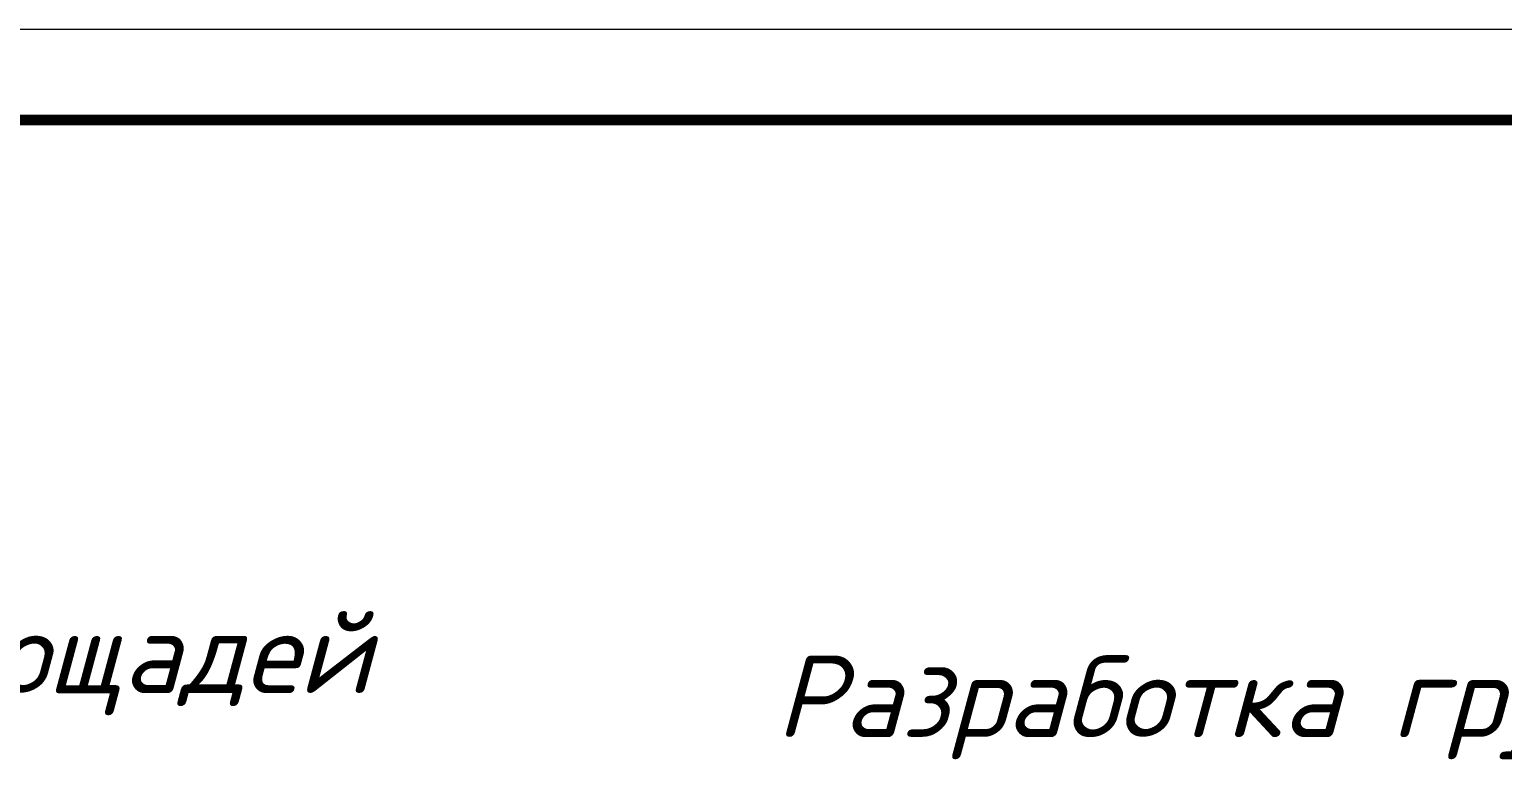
# Model space of a CAD drawing. Header units: millimetres. Extents: x 27137 to 30937, y -4667 to -569.
# Drawn here: x 28498.9 to 28580.2, y -3919.8 to -3878.8 of the extents above; entities that cross this region are included whole.
import ezdxf

# ---------------------------------------------------------------- set-up
doc = ezdxf.new("R2010")
doc.units = ezdxf.units.MM
doc.header["$LTSCALE"] = 0.4
doc.styles.add('Isocpeur', font='isocpeui.ttf', dxfattribs={"height": 2.5})

msp = doc.modelspace()

# ---------------------------------------------------------------- linework, layer by layer
at = {"color": 7, "lineweight": 15}
for points in [[(28327.3799, -4472.756), (29168.3799, -4472.756), (29168.3799, -3878.756), (28327.3799, -3878.756)], [(28347.3799, -4467.756), (29163.3799, -4467.756), (29163.3799, -3883.756), (28347.3799, -3883.756)]]:
    msp.add_lwpolyline(points, close=True, dxfattribs=at)
at = {"lineweight": 15, "const_width": 0.6}
msp.add_lwpolyline([(28347.3799, -3883.756), (29163.3799, -3883.756), (29163.3799, -4467.756), (28347.3799, -4467.756)], dxfattribs=at)

# ---------------------------------------------------------------- texts
at = {"lineweight": 15, "char_height": 4.5, "attachment_point": 8, "style": 'Isocpeur'}
for s, insert in [('Срезка растительного слоя и планировка площадей', (28443.1574, -3916.6151)), ('Разработка грунта в траншее', (28582.0936, -3919.0473))]:
    msp.add_mtext_dynamic_manual_height_columns(s, width=148.56988, gutter_width=12.5, heights=[0], dxfattribs=dict(at, insert=insert))

doc.saveas('drawing.dxf')
